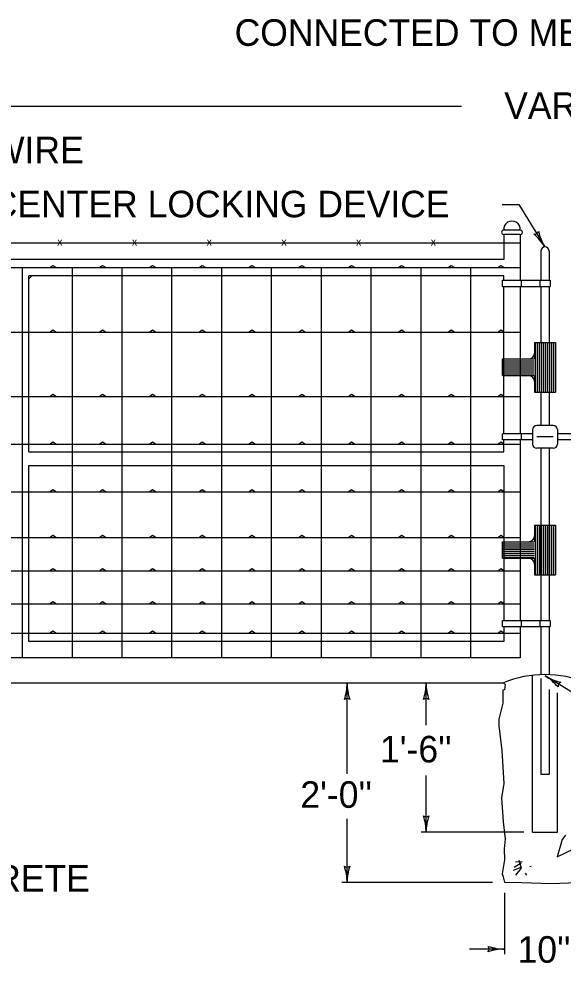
# Model space of a CAD drawing. Extents: x 997.6 to 1036.8, y 998.9 to 1022.9.
# Drawn here: x 1012.72 to 1016.82, y 1006.64 to 1013.74 of the extents above; entities that cross this region are included whole.
import ezdxf

# ---------------------------------------------------------------- set-up
doc = ezdxf.new("R2010")
doc.units = 0
doc.layers.add('Level 1', color=7, linetype='Continuous')

msp = doc.modelspace()

# ---------------------------------------------------------------- linework, layer by layer
at = {"layer": 'Level 1'}
for p, q in [((1016.0548, 1013.0844), (1008.8714, 1013.0844)), ((1016.3617, 1012.3473), (1016.4867, 1012.3473)), ((1016.4867, 1012.3473), (1016.6834, 1012.0282)), ((1016.4978, 1012.1547), (1016.3728, 1012.1547)), ((1008.9978, 1012.0594), (1016.4978, 1012.0594)), ((1016.4978, 1012.1218), (1016.3728, 1012.1218)), ((1016.3728, 1012.1218), (1016.3728, 1011.9344)), ((1016.4978, 1012.1218), (1016.4978, 1011.7768)), ((1016.6527, 1011.9969), (1016.6527, 1011.7768)), ((1016.7152, 1011.9969), (1016.7152, 1011.7768)), ((1016.3728, 1011.9344), (1009.1228, 1011.9344)), ((1012.6301, 1011.8719), (1016.4978, 1011.8719)), ((1012.7478, 1011.8719), (1012.7478, 1010.1844)), ((1013.1228, 1011.8719), (1013.1228, 1010.1844)), ((1013.4978, 1011.8719), (1013.4978, 1008.9344)), ((1013.8728, 1011.8719), (1013.8728, 1008.9344)), ((1014.2478, 1011.8719), (1014.2478, 1008.9344)), ((1014.6228, 1011.8719), (1014.6228, 1008.9344)), ((1014.9978, 1011.8719), (1014.9978, 1008.9344)), ((1015.3728, 1011.8719), (1015.3728, 1008.9344)), ((1015.7478, 1011.8719), (1015.7478, 1008.9344)), ((1016.1228, 1011.8719), (1016.1228, 1008.9344)), ((1016.3728, 1011.8094), (1012.7986, 1011.8094)), ((1012.7986, 1010.4852), (1012.7986, 1011.8094)), ((1012.7986, 1011.7883), (1012.8197, 1011.8094)), ((1016.3638, 1011.73), (1016.3638, 1011.7768)), ((1016.3638, 1011.7768), (1016.5038, 1011.7768)), ((1016.3728, 1011.7768), (1016.3728, 1011.8094)), ((1016.5038, 1011.7768), (1016.5038, 1011.73)), ((1016.5038, 1011.7768), (1016.6438, 1011.7768)), ((1016.6438, 1011.7768), (1016.7227, 1011.7768)), ((1016.6438, 1011.7768), (1016.6438, 1011.73)), ((1016.7227, 1011.7768), (1016.7227, 1011.73)), ((1016.3638, 1011.73), (1016.5038, 1011.73)), ((1016.3728, 1010.6216), (1016.3728, 1011.73)), ((1016.4978, 1011.73), (1016.4978, 1010.6216)), ((1016.5038, 1011.73), (1016.6438, 1011.73)), ((1016.6438, 1011.73), (1016.7227, 1011.73)), ((1016.6527, 1011.73), (1016.6527, 1011.3094)), ((1016.7152, 1011.73), (1016.7152, 1011.3094)), ((1008.9978, 1011.3875), (1016.4978, 1011.3875)), ((1016.6058, 1011.3094), (1016.7621, 1011.3094)), ((1016.6058, 1011.3094), (1016.6058, 1011.1844)), ((1016.6121, 1011.3094), (1016.6121, 1010.9344)), ((1016.6271, 1011.3094), (1016.6271, 1010.9344)), ((1016.6421, 1011.3094), (1016.6421, 1010.9344)), ((1016.6571, 1011.3094), (1016.6571, 1010.9344)), ((1016.6721, 1011.3094), (1016.6721, 1010.9344)), ((1016.6871, 1011.3094), (1016.6871, 1010.9344)), ((1016.7021, 1011.3094), (1016.7021, 1010.9344)), ((1016.7171, 1011.3094), (1016.7171, 1010.9344)), ((1016.7321, 1011.3094), (1016.7321, 1010.9344)), ((1016.7471, 1011.3094), (1016.7471, 1010.9344)), ((1016.7621, 1011.3094), (1016.7621, 1010.9344)), ((1016.3639, 1011.0594), (1016.3639, 1011.1844)), ((1016.3639, 1011.1844), (1016.6058, 1011.1844)), ((1016.3639, 1011.1694), (1016.6058, 1011.1694)), ((1016.3639, 1011.1544), (1016.6058, 1011.1544)), ((1016.3639, 1011.1394), (1016.6058, 1011.1394)), ((1016.3639, 1011.1244), (1016.6058, 1011.1244)), ((1016.3639, 1011.1094), (1016.6058, 1011.1094)), ((1016.3639, 1011.0944), (1016.6058, 1011.0944)), ((1016.3639, 1011.0794), (1016.6058, 1011.0794)), ((1016.3639, 1011.0644), (1016.6058, 1011.0644)), ((1016.3639, 1011.0594), (1016.6058, 1011.0594)), ((1016.6058, 1011.0594), (1016.6058, 1010.9344)), ((1016.6058, 1010.9344), (1016.7621, 1010.9344)), ((1016.6527, 1010.9344), (1016.6527, 1010.6841)), ((1016.7152, 1010.9344), (1016.7152, 1010.6841)), ((1008.9978, 1010.9032), (1016.4978, 1010.9032)), ((1016.5902, 1010.6528), (1016.5902, 1010.5435)), ((1016.7464, 1010.6841), (1016.6214, 1010.6841)), ((1016.7777, 1010.6528), (1016.7777, 1010.5435)), ((1016.3639, 1010.5748), (1016.3639, 1010.6216)), ((1016.5902, 1010.6216), (1016.3639, 1010.6216)), ((1016.5902, 1010.5748), (1016.3639, 1010.5748)), ((1016.3728, 1010.4852), (1016.3728, 1010.5748)), ((1016.4978, 1010.5748), (1016.4978, 1009.2174)), ((1016.5039, 1010.6216), (1016.5039, 1010.5748)), ((1016.7464, 1010.5982), (1016.6214, 1010.5982)), ((1017.0039, 1010.6216), (1016.7777, 1010.6216)), ((1017.0039, 1010.5748), (1016.7777, 1010.5748)), ((1008.9978, 1010.5438), (1016.4978, 1010.5438)), ((1016.7464, 1010.5123), (1016.6214, 1010.5123)), ((1016.6527, 1010.5123), (1016.6527, 1009.2174)), ((1016.7152, 1010.5123), (1016.7152, 1009.2174)), ((1012.7986, 1010.4852), (1016.3728, 1010.4852)), ((1012.7986, 1010.3837), (1016.3728, 1010.3837)), ((1012.7986, 1009.0594), (1012.7986, 1010.3837)), ((1016.3728, 1010.3837), (1016.3728, 1009.2174)), ((1008.9978, 1010.1844), (1016.4978, 1010.1844)), ((1012.7478, 1010.1844), (1012.7478, 1008.9344)), ((1013.1228, 1010.1844), (1013.1228, 1008.9344)), ((1016.6527, 1010.0435), (1016.6527, 1009.9344)), ((1016.7152, 1010.0423), (1016.7152, 1009.9344)), ((1016.6058, 1009.9344), (1016.7621, 1009.9344)), ((1016.6058, 1009.9344), (1016.6058, 1009.8094)), ((1016.6121, 1009.9344), (1016.6121, 1009.5594)), ((1016.6271, 1009.9344), (1016.6271, 1009.5594)), ((1016.6421, 1009.9344), (1016.6421, 1009.5594)), ((1016.6571, 1009.9344), (1016.6571, 1009.5594)), ((1016.6721, 1009.9344), (1016.6721, 1009.5594)), ((1016.6871, 1009.9344), (1016.6871, 1009.5594)), ((1016.7021, 1009.9344), (1016.7021, 1009.5594)), ((1016.7171, 1009.9344), (1016.7171, 1009.5594)), ((1016.7321, 1009.9344), (1016.7321, 1009.5594)), ((1016.7471, 1009.9344), (1016.7471, 1009.5594)), ((1016.7621, 1009.9344), (1016.7621, 1009.5594)), ((1008.9978, 1009.8407), (1016.4978, 1009.8407)), ((1016.3639, 1009.6844), (1016.3639, 1009.8094)), ((1016.3639, 1009.8094), (1016.6058, 1009.8094)), ((1016.3639, 1009.7944), (1016.6058, 1009.7944)), ((1016.3639, 1009.7794), (1016.6058, 1009.7794)), ((1016.3639, 1009.7644), (1016.6058, 1009.7644)), ((1016.3639, 1009.7494), (1016.6058, 1009.7494)), ((1016.3639, 1009.7344), (1016.6058, 1009.7344)), ((1016.3639, 1009.7194), (1016.6058, 1009.7194)), ((1016.3639, 1009.7044), (1016.6058, 1009.7044)), ((1016.3639, 1009.6894), (1016.6058, 1009.6894)), ((1016.3639, 1009.6844), (1016.6058, 1009.6844)), ((1016.6058, 1009.6844), (1016.6058, 1009.5594)), ((1008.9978, 1009.5907), (1016.4978, 1009.5907)), ((1016.6058, 1009.5594), (1016.7621, 1009.5594)), ((1016.6527, 1009.5594), (1016.6527, 1009.4622)), ((1016.7152, 1009.5594), (1016.7152, 1009.4605)), ((1008.9978, 1009.3407), (1016.4978, 1009.3407)), ((1016.3638, 1009.1706), (1016.3638, 1009.2174)), ((1016.3638, 1009.2174), (1016.5038, 1009.2174)), ((1016.5038, 1009.2174), (1016.5038, 1009.1706)), ((1016.5038, 1009.2174), (1016.6438, 1009.2174)), ((1016.6438, 1009.2174), (1016.7227, 1009.2174)), ((1016.6438, 1009.2174), (1016.6438, 1009.1706)), ((1016.7227, 1009.2174), (1016.7227, 1009.1706)), ((1016.3638, 1009.1706), (1016.5038, 1009.1706)), ((1016.3728, 1009.1706), (1016.3728, 1009.0594)), ((1016.4978, 1009.1706), (1016.4978, 1008.9344)), ((1016.5038, 1009.1706), (1016.6438, 1009.1706)), ((1016.6438, 1009.1706), (1016.7227, 1009.1706)), ((1016.6527, 1009.1706), (1016.6527, 1008.8088)), ((1016.7152, 1009.1706), (1016.7152, 1008.8088)), ((1009.1303, 1009.1219), (1016.4978, 1009.1219)), ((1016.3728, 1009.0594), (1012.7986, 1009.0594)), ((1016.4978, 1008.9344), (1008.9978, 1008.9344)), ((1016.5902, 1007.6219), (1016.5902, 1008.804)), ((1017.3998, 1008.3634), (1016.6859, 1008.7988)), ((1009.1799, 1008.7469), (1016.3705, 1008.7469)), ((1015.1938, 1008.0624), (1015.1938, 1008.7469)), ((1015.7888, 1008.4274), (1015.7888, 1008.7469)), ((1016.6527, 1008.779), (1016.6527, 1008.0588)), ((1016.7152, 1008.6964), (1016.7152, 1008.0588)), ((1016.7777, 1007.6219), (1016.7777, 1008.6708)), ((1015.7888, 1007.6219), (1015.7888, 1008.0497)), ((1016.6527, 1008.0588), (1016.7152, 1008.0588)), ((1015.1938, 1007.2433), (1015.1938, 1007.7231)), ((1016.5258, 1007.6219), (1015.751, 1007.6219)), ((1016.5902, 1007.6219), (1016.7777, 1007.6219)), ((1016.2888, 1007.2433), (1015.1554, 1007.2433)), ((1016.3798, 1007.1659), (1016.3798, 1006.7049)), ((1016.3798, 1006.7433), (1016.116, 1006.7433))]:
    msp.add_line(p, q, dxfattribs=at)
for points in [[(1012.9543, 1011.8719), (1012.9776, 1011.8893), (1013.0051, 1011.8719)], [(1013.3327, 1011.8744), (1013.3526, 1011.8893), (1013.3801, 1011.8719)], [(1013.7077, 1011.8744), (1013.7276, 1011.8893), (1013.7551, 1011.8719)], [(1014.0827, 1011.8744), (1014.1026, 1011.8893), (1014.1301, 1011.8719)], [(1014.4577, 1011.8744), (1014.4776, 1011.8893), (1014.5051, 1011.8719)], [(1014.8327, 1011.8744), (1014.8526, 1011.8893), (1014.8801, 1011.8719)], [(1015.2077, 1011.8744), (1015.2276, 1011.8893), (1015.2551, 1011.8719)], [(1015.5827, 1011.8744), (1015.6026, 1011.8893), (1015.6301, 1011.8719)], [(1015.9577, 1011.8744), (1015.9776, 1011.8893), (1016.0051, 1011.8719)], [(1016.3327, 1011.8744), (1016.3526, 1011.8893), (1016.3801, 1011.8719)], [(1012.9577, 1011.39), (1012.9776, 1011.405), (1013.0051, 1011.3875)], [(1013.3327, 1011.39), (1013.3526, 1011.405), (1013.3801, 1011.3875)], [(1013.7077, 1011.39), (1013.7276, 1011.405), (1013.7551, 1011.3875)], [(1014.0827, 1011.39), (1014.1026, 1011.405), (1014.1301, 1011.3875)], [(1014.4577, 1011.39), (1014.4776, 1011.405), (1014.5051, 1011.3875)], [(1014.8327, 1011.39), (1014.8526, 1011.405), (1014.8801, 1011.3875)], [(1015.2077, 1011.39), (1015.2276, 1011.405), (1015.2551, 1011.3875)], [(1015.5827, 1011.39), (1015.6026, 1011.405), (1015.6301, 1011.3875)], [(1015.9577, 1011.39), (1015.9776, 1011.405), (1016.0051, 1011.3875)], [(1016.3327, 1011.39), (1016.3526, 1011.405), (1016.3801, 1011.3875)], [(1012.9577, 1010.9057), (1012.9776, 1010.9206), (1013.0051, 1010.9032)], [(1013.3327, 1010.9057), (1013.3526, 1010.9206), (1013.3801, 1010.9032)], [(1013.7077, 1010.9057), (1013.7276, 1010.9206), (1013.7551, 1010.9032)], [(1014.0827, 1010.9057), (1014.1026, 1010.9206), (1014.1301, 1010.9032)], [(1014.4577, 1010.9057), (1014.4776, 1010.9206), (1014.5051, 1010.9032)], [(1014.8327, 1010.9057), (1014.8526, 1010.9206), (1014.8801, 1010.9032)], [(1015.2077, 1010.9057), (1015.2276, 1010.9206), (1015.2551, 1010.9032)], [(1015.5827, 1010.9057), (1015.6026, 1010.9206), (1015.6301, 1010.9032)], [(1015.9577, 1010.9057), (1015.9776, 1010.9206), (1016.0051, 1010.9032)], [(1016.3327, 1010.9057), (1016.3526, 1010.9206), (1016.3801, 1010.9032)], [(1012.9577, 1010.5463), (1012.9776, 1010.5613), (1013.0051, 1010.5438)], [(1013.3327, 1010.5463), (1013.3526, 1010.5613), (1013.3801, 1010.5438)], [(1013.7077, 1010.5463), (1013.7276, 1010.5613), (1013.7551, 1010.5438)], [(1014.0827, 1010.5463), (1014.1026, 1010.5613), (1014.1301, 1010.5438)], [(1014.4577, 1010.5463), (1014.4776, 1010.5613), (1014.5051, 1010.5438)], [(1014.8327, 1010.5463), (1014.8526, 1010.5613), (1014.8801, 1010.5438)], [(1015.2077, 1010.5463), (1015.2276, 1010.5613), (1015.2551, 1010.5438)], [(1015.5827, 1010.5463), (1015.6026, 1010.5613), (1015.6301, 1010.5438)], [(1015.9577, 1010.5463), (1015.9776, 1010.5613), (1016.0051, 1010.5438)], [(1016.3327, 1010.5463), (1016.3526, 1010.5613), (1016.3801, 1010.5438)], [(1012.9577, 1010.1869), (1012.9776, 1010.2018), (1013.0051, 1010.1844)], [(1013.3327, 1010.1869), (1013.3526, 1010.2018), (1013.3801, 1010.1844)], [(1013.7077, 1010.1869), (1013.7276, 1010.2018), (1013.7551, 1010.1844)], [(1014.0827, 1010.1869), (1014.1026, 1010.2018), (1014.1301, 1010.1844)], [(1014.4577, 1010.1869), (1014.4776, 1010.2018), (1014.5051, 1010.1844)], [(1014.8327, 1010.1869), (1014.8526, 1010.2018), (1014.8801, 1010.1844)], [(1015.2077, 1010.1869), (1015.2276, 1010.2018), (1015.2551, 1010.1844)], [(1015.5827, 1010.1869), (1015.6026, 1010.2018), (1015.6301, 1010.1844)], [(1015.9577, 1010.1869), (1015.9776, 1010.2018), (1016.0051, 1010.1844)], [(1016.3327, 1010.1869), (1016.3526, 1010.2018), (1016.3801, 1010.1844)], [(1012.9577, 1009.8432), (1012.9776, 1009.8581), (1013.0051, 1009.8407)], [(1013.3327, 1009.8432), (1013.3526, 1009.8581), (1013.3801, 1009.8407)], [(1013.7077, 1009.8432), (1013.7276, 1009.8581), (1013.7551, 1009.8407)], [(1014.0827, 1009.8432), (1014.1026, 1009.8581), (1014.1301, 1009.8407)], [(1014.4577, 1009.8432), (1014.4776, 1009.8581), (1014.5051, 1009.8407)], [(1014.8327, 1009.8432), (1014.8526, 1009.8581), (1014.8801, 1009.8407)], [(1015.2077, 1009.8432), (1015.2276, 1009.8581), (1015.2551, 1009.8407)], [(1015.5827, 1009.8432), (1015.6026, 1009.8581), (1015.6301, 1009.8407)], [(1015.9577, 1009.8432), (1015.9776, 1009.8581), (1016.0051, 1009.8407)], [(1016.3327, 1009.8432), (1016.3526, 1009.8581), (1016.3801, 1009.8407)], [(1012.9577, 1009.5932), (1012.9776, 1009.6081), (1013.0051, 1009.5907)], [(1013.3327, 1009.5932), (1013.3526, 1009.6081), (1013.3801, 1009.5907)], [(1013.7077, 1009.5932), (1013.7276, 1009.6081), (1013.7551, 1009.5907)], [(1014.0827, 1009.5932), (1014.1026, 1009.6081), (1014.1301, 1009.5907)], [(1014.4577, 1009.5932), (1014.4776, 1009.6081), (1014.5051, 1009.5907)], [(1014.8327, 1009.5932), (1014.8526, 1009.6081), (1014.8801, 1009.5907)], [(1015.2077, 1009.5932), (1015.2276, 1009.6081), (1015.2551, 1009.5907)], [(1015.5827, 1009.5932), (1015.6026, 1009.6081), (1015.6301, 1009.5907)], [(1015.9577, 1009.5932), (1015.9776, 1009.6081), (1016.0051, 1009.5907)], [(1016.3327, 1009.5932), (1016.3526, 1009.6081), (1016.3801, 1009.5907)], [(1012.9577, 1009.3432), (1012.9776, 1009.3581), (1013.0051, 1009.3407)], [(1013.3327, 1009.3432), (1013.3526, 1009.3581), (1013.3801, 1009.3407)], [(1013.7077, 1009.3432), (1013.7276, 1009.3581), (1013.7551, 1009.3407)], [(1014.0827, 1009.3432), (1014.1026, 1009.3581), (1014.1301, 1009.3407)], [(1014.4577, 1009.3432), (1014.4776, 1009.3581), (1014.5051, 1009.3407)], [(1014.8327, 1009.3432), (1014.8526, 1009.3581), (1014.8801, 1009.3407)], [(1015.2077, 1009.3432), (1015.2276, 1009.3581), (1015.2551, 1009.3407)], [(1015.5827, 1009.3432), (1015.6026, 1009.3581), (1015.6301, 1009.3407)], [(1015.9577, 1009.3432), (1015.9776, 1009.3581), (1016.0051, 1009.3407)], [(1016.3327, 1009.3432), (1016.3526, 1009.3581), (1016.3801, 1009.3407)], [(1012.9577, 1009.1244), (1012.9776, 1009.1393), (1013.0051, 1009.1219)], [(1013.3327, 1009.1244), (1013.3526, 1009.1393), (1013.3801, 1009.1219)], [(1013.7077, 1009.1244), (1013.7276, 1009.1393), (1013.7551, 1009.1219)], [(1014.0827, 1009.1244), (1014.1026, 1009.1393), (1014.1301, 1009.1219)], [(1014.4577, 1009.1244), (1014.4776, 1009.1393), (1014.5051, 1009.1219)], [(1014.8327, 1009.1244), (1014.8526, 1009.1393), (1014.8801, 1009.1219)], [(1015.2077, 1009.1244), (1015.2276, 1009.1393), (1015.2551, 1009.1219)], [(1015.5827, 1009.1244), (1015.6026, 1009.1393), (1015.6301, 1009.1219)], [(1015.9577, 1009.1244), (1015.9776, 1009.1393), (1016.0051, 1009.1219)], [(1016.3327, 1009.1244), (1016.3526, 1009.1393), (1016.3801, 1009.1219)], [(1016.3714, 1008.7469), (1016.3832, 1008.7357), (1016.3798, 1008.6943), (1016.366, 1008.6909), (1016.366, 1008.5947), (1016.3351, 1008.4743), (1016.3351, 1008.4227), (1016.3592, 1008.237), (1016.3694, 1008.0719), (1016.3729, 1007.9894), (1016.3557, 1007.8828), (1016.3694, 1007.7006), (1016.3832, 1007.5733), (1016.3763, 1007.4977), (1016.3798, 1007.4152), (1016.3626, 1007.3086), (1016.3694, 1007.2879), (1016.3798, 1007.2467), (1016.5104, 1007.2433), (1016.7271, 1007.2363), (1016.9299, 1007.2433)], [(1016.8379, 1007.5998), (1016.8141, 1007.5691)], [(1016.8141, 1007.5691), (1016.7753, 1007.4373)], [(1016.7753, 1007.4373), (1016.907, 1007.5011)], [(1016.5038, 1007.3908), (1016.4513, 1007.3583)], [(1016.5122, 1007.3991), (1016.4616, 1007.3978)], [(1016.5038, 1007.3588), (1016.4886, 1007.4102)], [(1016.508, 1007.3533), (1016.4913, 1007.4004)], [(1016.4458, 1007.3373), (1016.5038, 1007.3588)], [(1016.465, 1007.3001), (1016.508, 1007.3533)], [(1016.547, 1007.299), (1016.5372, 1007.3144)], [(1016.5799, 1007.3646), (1016.5688, 1007.3633)]]:
    msp.add_lwpolyline(points, dxfattribs=at)
for centre, radius, start, end in [((1016.4353, 1012.1596), 0.0627, 355.52432, 184.47568), ((1016.3729, 1012.1382), 0.0165, 90.14505, 269.85495), ((1016.4979, 1012.1382), 0.0165, 269.85495, 90.14505), ((1016.6054, 1012.1547), 0.0313, 260.42632, 342.54301), ((1017.0162, 1012.2333), 0.3909, 192.99888, 211.64561), ((1016.3506, 1011.823), 0.3909, 31.65172, 50.3205), ((1016.6839, 1011.9969), 0.0313, 0, 180), ((1016.3506, 1011.823), 0.3909, 31.63949, 31.65172), ((1016.5608, 1011.2294), 0.045, 270, 0), ((1016.5608, 1011.0144), 0.045, 0, 90), ((1016.6214, 1010.6528), 0.0313, 90, 180), ((1016.7464, 1010.6528), 0.0313, 0, 90), ((1016.6214, 1010.5435), 0.0313, 180, 270), ((1016.7464, 1010.5435), 0.0313, 270, 0), ((1016.5608, 1009.8544), 0.045, 270, 0), ((1016.5608, 1009.6394), 0.045, 0, 90), ((1016.6839, 1007.9969), 0.8125, 67.38013, 112.61986), ((1016.8895, 1009.1326), 0.3909, 238.60585, 238.61808), ((1016.8895, 1009.1326), 0.3909, 238.61808, 257.28686), ((1016.4823, 1008.4651), 0.3909, 39.96524, 58.61197), ((1014.8029, 1008.7469), 0.3909, 341.34716, 359.99389), ((1015.5848, 1008.7469), 0.3909, 179.98778, 180), ((1015.5848, 1008.7469), 0.3909, 180, 198.66878), ((1015.3979, 1008.7469), 0.3909, 341.34716, 359.99389), ((1016.1798, 1008.7469), 0.3909, 179.98778, 180), ((1016.1798, 1008.7469), 0.3909, 180, 198.66878), ((1016.8128, 1008.7214), 0.0313, 107.39268, 189.50937), ((1015.1938, 1008.5983), 0.0313, 48.7746, 130.89129), ((1015.7888, 1008.5983), 0.0313, 48.7746, 130.89129), ((1015.7889, 1007.7706), 0.0313, 228.7746, 310.89129), ((1015.3979, 1007.6219), 0.3909, 0, 18.66878), ((1016.1798, 1007.6219), 0.3909, 161.34716, 179.99389), ((1015.3979, 1007.6219), 0.3909, 359.98778, 0), ((1015.1939, 1007.3919), 0.0313, 228.7746, 310.89129), ((1014.8029, 1007.2433), 0.3909, 0, 18.66878), ((1015.5848, 1007.2433), 0.3909, 161.34716, 179.99389), ((1014.8029, 1007.2433), 0.3909, 359.98778, 0), ((1016.2311, 1006.7433), 0.0313, 318.7746, 40.89129), ((1016.3798, 1006.3523), 0.3909, 90, 108.66878), ((1016.3798, 1007.1342), 0.3909, 251.34716, 269.99389), ((1016.3798, 1006.3523), 0.3909, 89.98778, 90)]:
    msp.add_arc(centre, radius, start, end, dxfattribs=at)

# ---------------------------------------------------------------- texts
for s, height, p in [('CONNECTED TO METAL POSTS', 0.2, (1014.3467, 1013.5413)), ('VARIABLE  1', 0.2, (1016.3767, 1012.9918)), ('BARBED WIRE', 0.2, (1011.3386, 1012.6577)), ('CENTER LOCKING DEVICE', 0.2, (1012.5178, 1012.2507)), ('x', 0.06, (1013.0108, 1012.0375)), ('x', 0.06, (1013.5733, 1012.0375)), ('x', 0.06, (1014.1358, 1012.0375)), ('x', 0.06, (1014.6983, 1012.0375)), ('x', 0.06, (1015.2608, 1012.0375)), ('x', 0.06, (1015.8233, 1012.0375)), ("1'-6''", 0.2, (1015.4415, 1008.1481)), ("2'-0''", 0.2, (1014.8419, 1007.8063)), ("CLASS ''B'' CONCRETE", 0.2, (1010.3483, 1007.1764)), ("10''", 0.2, (1016.477, 1006.6404))]:
    msp.add_text(s, height=height, dxfattribs=at).set_placement(p)

doc.saveas('drawing.dxf')
